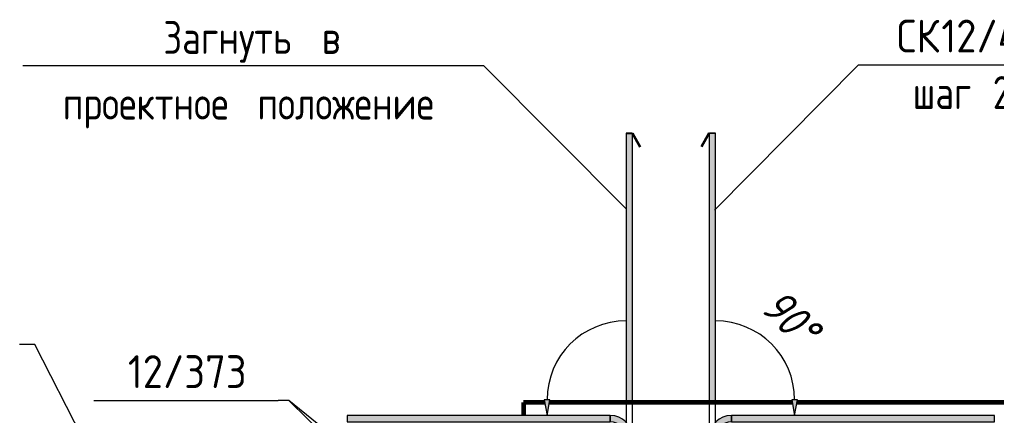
# Model space of a CAD drawing. Header units: millimetres. Extents: x 56549 to 83419, y -3049 to 32998.
# Drawn here: x 71201 to 73057, y -545 to 208 of the extents above; entities that cross this region are included whole.
import ezdxf

# ---------------------------------------------------------------- set-up
doc = ezdxf.new("R2010")
doc.units = ezdxf.units.MM
for name, color, linetype, lineweight in [('AA_Linii', 7, 'Continuous', 9), ('AA_Oformlenie', 7, 'Continuous', 9), ('AA_Vinoska', 7, 'Continuous', 9), ('AF_Perekritie_Опалубка', 253, 'Continuous', 20), ('KR_Armatura_Tonkie', 7, 'Continuous', 20)]:
    doc.layers.add(name, color=color, linetype=linetype, lineweight=lineweight)
doc.styles.add('GOST Common', font='GOST_Common.ttf', dxfattribs={"width": 0.85, "height": 62.5})
doc.styles.add('ISOCPEUR_5', font='isocpeur.TTF', dxfattribs={"width": 0.9, "height": 62.5})
doc.styles.add('ISOCPEUR_6', font='isocpeur.TTF', dxfattribs={"width": 0.8, "height": 62.5})
doc.styles.add('ISOCPEUR_I', font='isocpeui.ttf', dxfattribs={"width": 0.85, "height": 62.5})

# ---------------------------------------------------------------- blocks, each defined once
blk = doc.blocks.new('351_Ряд стержней П переменный шаг _НесАрм_РабПлоск_ - Тип 1-3766116-Сечение 4')
at = {"layer": 'KR_Armatura_Tonkie'}
for points in [[(-29890, -520), (-29878, -520), (-29878.2, -8), (-29890, -8), (-29890, -505.3)], [(-29732, -520), (-29720, -520), (-29720.2, -8), (-29732, -8), (-29732, -505.3)]]:
    blk.add_hatch(color=256, dxfattribs=at).paths.add_polyline_path(points)
for p, q in [((-29890, -8), (-29890, -520)), ((-29890, -8), (-29890, -520)), ((-29890, -8), (-29878, -8)), ((-29878.2, -8), (-29889.8, -8)), ((-29889.8, -8), (-29878.2, -8)), ((-29878.2, -8), (-29889.8, -8)), ((-29878, -520), (-29878, -8)), ((-29878, -520), (-29878, -8)), ((-29732, -8), (-29732, -520)), ((-29732, -8), (-29732, -520)), ((-29732, -8), (-29720, -8)), ((-29731.8, -8), (-29720.2, -8)), ((-29720.2, -8), (-29731.8, -8)), ((-29720.2, -8), (-29731.8, -8)), ((-29720, -520), (-29720, -8)), ((-29720, -520), (-29720, -8)), ((-29890, -520), (-29890, -545)), ((-29890, -520), (-29890, -545)), ((-29878, -545), (-29878, -520)), ((-29878, -545), (-29878, -520)), ((-29732, -520), (-29732, -545)), ((-29732, -520), (-29732, -545)), ((-29720, -545), (-29720, -520)), ((-29720, -545), (-29720, -520))]:
    blk.add_line(p, q, dxfattribs=at)
at = {"layer": 'KR_Armatura_Tonkie', "lineweight": 35}
for p, q in [((-29878, -8), (-29863, -34)), ((-29878, -8), (-29863, -34)), ((-29732, -8), (-29747, -34)), ((-29732, -8), (-29747, -34))]:
    blk.add_line(p, q, dxfattribs=at)
blk = doc.blocks.new('079_Обозначение загиба стержня _ЭлУзла_ - Сплошные линии-3749748-Сечение 4')
at = {"layer": 'AA_Oformlenie'}
for points in [[(-29570, -545), (-29564.7, -515), (-29575.3, -515), (-29574.4, -520)], [(-29732, -587), (-29720, -587), (-29719, -579.2), (-29716, -572), (-29711, -565.6), (-29705, -561), (-29697.8, -558), (-29690, -557), (-29690, -545), (-29700.9, -546.4), (-29711, -550.6), (-29720.4, -558.2), (-29726.5, -566.2), (-29730.6, -576.1), (-29731.9, -585.9)], [(-29685, -557), (-29190, -557), (-29190, -545), (-29690, -545), (-29690, -557)]]:
    blk.add_hatch(color=256, dxfattribs=at).paths.add_polyline_path(points)
for p, q in [((-29564.7, -515), (-29575.3, -515)), ((-29575.3, -515), (-29570, -545)), ((-29570, -545), (-29564.7, -515)), ((-29690, -557), (-29690, -545)), ((-29190, -545), (-29690, -545)), ((-29190, -545), (-29690, -545)), ((-29690, -545), (-29690, -557)), ((-29190, -557), (-29190, -545)), ((-29190, -557), (-29190, -545)), ((-29690, -557), (-29190, -557)), ((-29690, -557), (-29190, -557)), ((-29732, -587), (-29720, -587))]:
    blk.add_line(p, q, dxfattribs=at)
for centre, radius, start, end in [((-29720, -515), 150, 0.0049, 90), ((-29690, -587), 42, 90, 180), ((-29690, -587), 42, 90, 180), ((-29690, -587), 30, 90, 180), ((-29690, -587), 30, 90, 180)]:
    blk.add_arc(centre, radius, start, end, dxfattribs=at)
blk = doc.blocks.new('079_Обозначение загиба стержня _ЭлУзла_ - Сплошные линии-3749601-Сечение 4')
at = {"layer": 'AA_Oformlenie'}
for points in [[(-30040, -545), (-30034.7, -515), (-30045.3, -515), (-30044.4, -520)], [(-30060, -557), (-29920, -557), (-29920, -545), (-30420, -545), (-30420, -557), (-30085, -557)], [(-29881, -587), (-29878, -587), (-29879.8, -575.3), (-29884, -565.5), (-29890.7, -557), (-29899, -550.6), (-29909.1, -546.4), (-29920, -545), (-29920, -557), (-29911.4, -558.4), (-29904.9, -561.1), (-29898.8, -565.8), (-29894, -572), (-29891, -579.2), (-29889.8, -587), (-29881.4, -587)]]:
    blk.add_hatch(color=256, dxfattribs=at).paths.add_polyline_path(points)
for p, q in [((-30045.3, -515), (-30040, -545)), ((-30034.7, -515), (-30045.3, -515)), ((-30040, -545), (-30034.7, -515)), ((-29920, -545), (-30420, -545)), ((-30420, -545), (-30420, -557)), ((-30420, -545), (-30420, -557)), ((-29920, -545), (-30420, -545)), ((-29920, -545), (-29920, -557)), ((-29920, -557), (-29920, -545)), ((-30420, -557), (-29920, -557)), ((-30420, -557), (-29920, -557)), ((-29890, -587), (-29878, -587))]:
    blk.add_line(p, q, dxfattribs=at)
for centre, radius, start, end in [((-29890, -515), 150, 90, 179.9951), ((-29920, -587), 42, 0, 90), ((-29920, -587), 42, 0, 90), ((-29920, -587), 30, 0, 90), ((-29920, -587), 30, 0, 90)]:
    blk.add_arc(centre, radius, start, end, dxfattribs=at)
blk = doc.blocks.new('010_Текст с выноской - Текст 2 строки-3749857-Сечение 4')
at = {"layer": 'AA_Vinoska'}
blk.add_line((-31035.9, 120.8), (-30160.9, 120.8), dxfattribs=at)
blk = doc.blocks.new('042_М_Арматуры - Диам длина поз _ Шаг-2260295-Сечение 4')
at = {"layer": 'AA_Vinoska'}
blk.add_line((-31828.8, -805.2), (-31478.8, -805.2), dxfattribs=at)

msp = doc.modelspace()

# ---------------------------------------------------------------- linework, layer by layer
at = {"layer": 'AA_Linii'}
for p, q in [((72365.0356, -9.2151), (72353.0356, -9.2151)), ((72353.0356, -9.2151), (72353.0356, -712)), ((72365.0356, -712), (72365.0356, -9.2151)), ((72522.93, -8.4209), (72511.0356, -8.4209)), ((72511.0356, -8.4209), (72511.0356, -712)), ((72522.93, -712), (72522.93, -8.4209))]:
    msp.add_line(p, q, dxfattribs=at)
at = {"layer": 'AA_Vinoska'}
for p, q in [((72353.7025, -152.4023), (72082.1472, 120.8199)), ((72520.7436, -154.4367), (72794.6934, 121.749)), ((72794.6934, 121.749), (72847.33, 121.749)), ((71229.7174, -409.6738), (71200.8942, -409.6738)), ((71519.7049, -978.6433), (71229.7174, -409.6738)), ((71712.4839, -516.5875), (71692.2689, -516.5875)), ((71712.4839, -516.5875), (71692.2689, -516.5875)), ((71965.7628, -720.6556), (71712.4839, -516.5875)), ((71998.2314, -795.8365), (71712.4839, -516.5875))]:
    msp.add_line(p, q, dxfattribs=at)
at = {"layer": 'AF_Perekritie_Опалубка', "lineweight": 60}
for p, q in [((72198.6274, -520), (72158.0356, -520)), ((72158.0356, -520), (72158.0356, -545)), ((72668.6274, -520), (72207.4437, -520)), ((74593.0356, -520), (72677.4437, -520))]:
    msp.add_line(p, q, dxfattribs=at)

# ---------------------------------------------------------------- block references
at = {"layer": 'AA_Oformlenie'}
for name in ['079_Обозначение загиба стержня _ЭлУзла_ - Сплошные линии-3749601-Сечение 4', '079_Обозначение загиба стержня _ЭлУзла_ - Сплошные линии-3749748-Сечение 4']:
    msp.add_blockref(name, (102243.0356, 0), dxfattribs=at)
at = {"layer": 'AA_Vinoska'}
for name, p in [('010_Текст с выноской - Текст 2 строки-3749857-Сечение 4', (102243.0356, 0)), ('042_М_Арматуры - Диам длина поз _ Шаг-2260295-Сечение 4', (104676.0854, 926.9623)), ('042_М_Арматуры - Диам длина поз _ Шаг-2260295-Сечение 4', (103171.0243, 288.6258)), ('042_М_Арматуры - Диам длина поз _ Шаг-2260295-Сечение 4', (103171.0243, 288.6258))]:
    msp.add_blockref(name, p, dxfattribs=at)
at = {"layer": 'KR_Armatura_Tonkie'}
msp.add_blockref('351_Ряд стержней П переменный шаг _НесАрм_РабПлоск_ - Тип 1-3766116-Сечение 4', (102243.0356, 0), dxfattribs=at)

# ---------------------------------------------------------------- texts
at = {"layer": 'AA_Vinoska', "char_height": 62.5, "attachment_point": 1}
for s, insert, width, style in [('Загнуть', (71474.123, 205.3776), 342.420773, 'GOST Common'), ('\\fGOST Common|b0|i0|c204|p34|;\\W.85; ', (71756.6484, 205.3776), 22.146617, 'GOST Common'), ('СК', (72867.096, 208.0052), 102.816422, 'ISOCPEUR_5'), ('12/400', (72951.928, 208.0052), 283.196109, 'ISOCPEUR_5'), ('\\fGOST Common|b0|i0|c204|p34|;\\W.85;в', (71774.9212, 205.3776), 45.99682, 'GOST Common'), (' 200', (73017.7564, 100.5289), 166.751, 'ISOCPEUR_6'), ('\\fGOST Common|b0|i0|c204|p34|;\\W.85; ', (71634.379, 80.3776), 22.146617, 'GOST Common'), ('шаг', (72897.371, 100.5289), 145.907125, 'ISOCPEUR_6'), ('проектное', (71282.9793, 80.3776), 425.896484, 'GOST Common'), ('положение', (71652.6518, 80.3776), 425.896484, 'GOST Common'), ('12/373', (71406.6974, -430.3313), 277.784719, 'ISOCPEUR_5'), ('12/373', (71406.6974, -430.3313), 277.784719, 'ISOCPEUR_5')]:
    msp.add_mtext(s, dxfattribs=dict(at, insert=insert, width=width, style=style))
at = {"layer": 'AA_Vinoska', "insert": (72649.9349, -298.9431), "char_height": 62.5, "width": 132.879703, "attachment_point": 1, "rotation": 315, "style": 'ISOCPEUR_I'}
msp.add_mtext('90°', dxfattribs=at)

doc.saveas('drawing.dxf')
